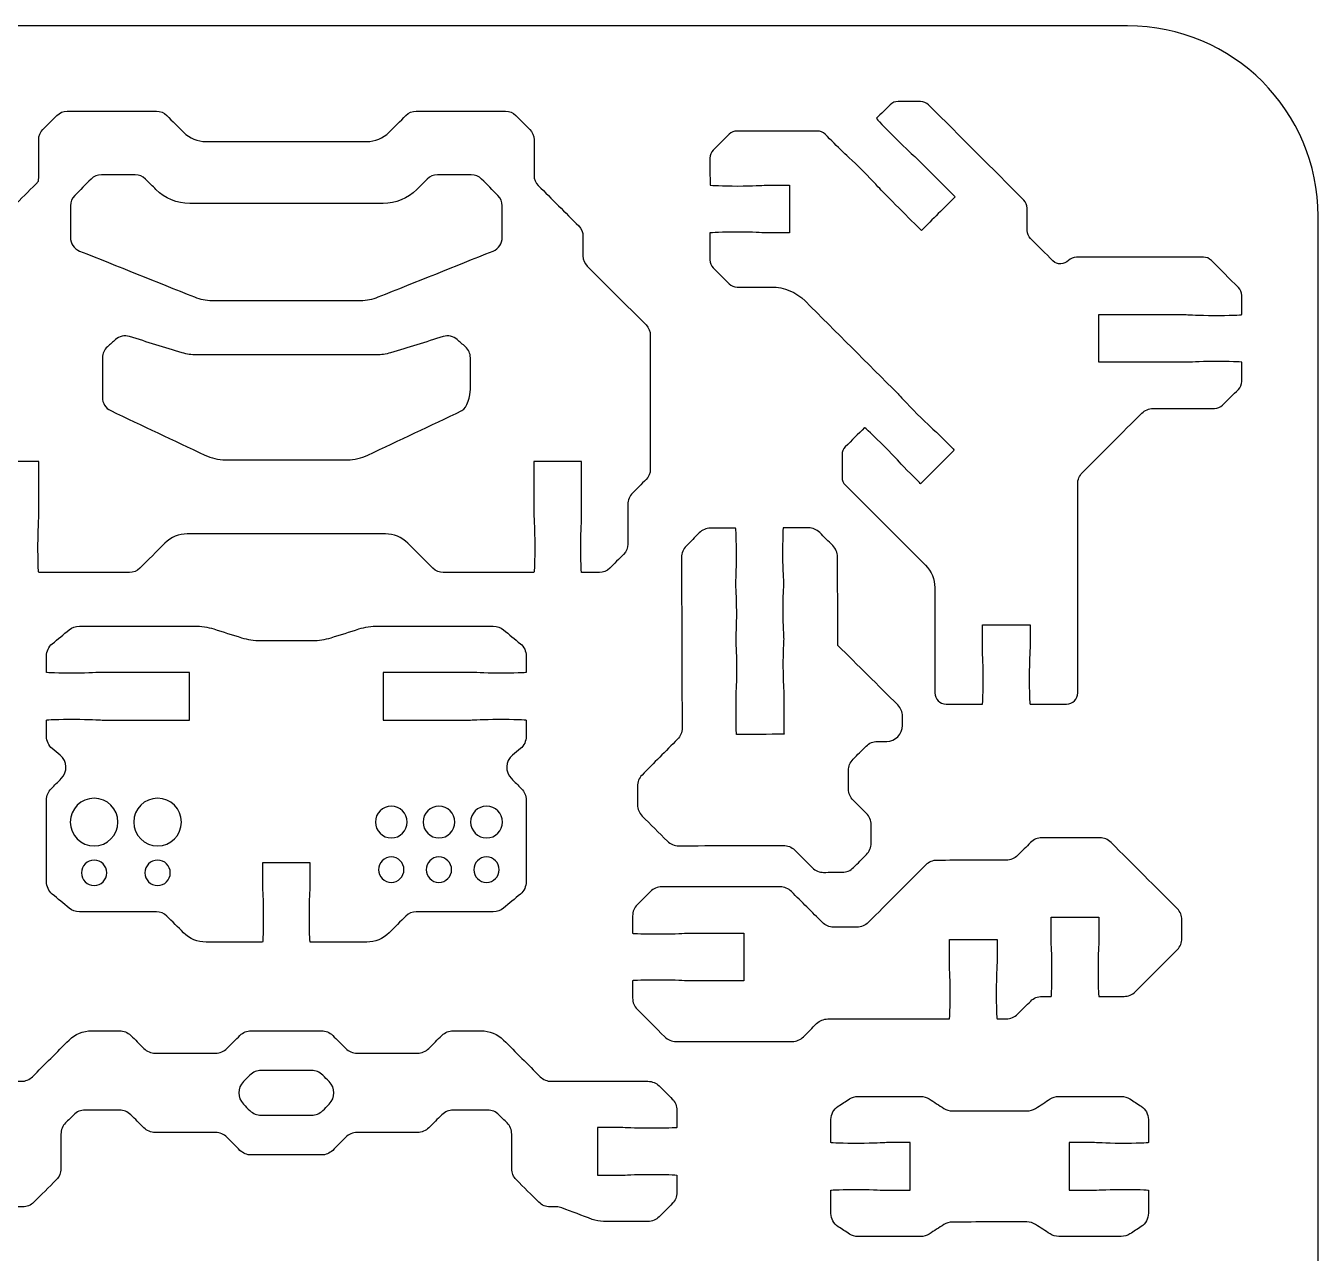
# Model space of a CAD drawing. Extents: x 0 to 400, y 230 to 450.
# Drawn here: x 183.6 to 265, y 372.6 to 450 of the extents above; entities that cross this region are included whole.
import ezdxf

# ---------------------------------------------------------------- set-up
doc = ezdxf.new("R2010")
doc.units = 0
doc.header["$MEASUREMENT"] = 0
doc.layers.add('DEFAULT', color=18, linetype='CONTINUOUS')

msp = doc.modelspace()

# ---------------------------------------------------------------- linework, layer by layer
at = {"layer": 'DEFAULT', "color": 1}
for points, knots in [([(253, 230), (217.667, 230), (182.333, 230), (147, 230), (140.373, 230), (135, 235.372), (135, 242), (135, 307.333), (135, 372.667), (135, 438), (135, 444.628), (140.373, 450), (147, 450), (182.333, 450), (217.667, 450), (253, 450), (259.627, 450), (265, 444.628), (265, 438), (265, 372.667), (265, 307.333), (265, 242), (265, 235.372), (259.627, 230), (253, 230)], [0, 0, 0, 0, 300.472, 300.472, 300.472, 301.472, 301.472, 301.472, 857.062, 857.062, 857.062, 858.062, 858.062, 858.062, 1158.534, 1158.534, 1158.534, 1159.534, 1159.534, 1159.534, 1715.124, 1715.124, 1715.124, 1716.124, 1716.124, 1716.124, 1716.124]), ([(218.602, 419.044), (218.602, 418.832), (218.552, 418.26), (218.552, 417.294), (218.552, 416.327), (218.574, 415.544), (218.602, 415.544), (218.974, 415.544), (219.346, 415.544), (219.719, 415.544), (219.963, 415.544), (220.198, 415.641), (220.371, 415.815), (220.663, 416.106), (220.954, 416.397), (221.245, 416.688), (221.418, 416.862), (221.516, 417.096), (221.516, 417.341), (221.516, 418.174), (221.516, 419.008), (221.516, 419.841), (221.516, 420.106), (221.621, 420.361), (221.808, 420.548), (222.092, 420.832), (222.376, 421.116), (222.66, 421.4), (222.833, 421.573), (222.93, 421.808), (222.93, 422.052), (222.93, 424.866), (222.93, 427.679), (222.93, 430.493), (222.93, 430.737), (222.833, 430.972), (222.66, 431.146), (221.425, 432.38), (220.191, 433.614), (218.957, 434.849), (218.783, 435.022), (218.686, 435.256), (218.686, 435.501), (218.686, 435.913), (218.686, 436.325), (218.686, 436.737), (218.686, 436.982), (218.589, 437.217), (218.416, 437.39), (217.568, 438.237), (216.721, 439.085), (215.873, 439.932), (215.7, 440.105), (215.603, 440.34), (215.603, 440.585), (215.603, 441.331), (215.603, 442.077), (215.603, 442.823), (215.603, 443.067), (215.506, 443.302), (215.333, 443.475), (215.041, 443.766), (214.75, 444.058), (214.459, 444.349), (214.286, 444.522), (214.051, 444.619), (213.806, 444.619), (211.932, 444.619), (210.058, 444.619), (208.184, 444.619), (207.939, 444.619), (207.704, 444.522), (207.531, 444.349), (207.179, 443.997), (206.827, 443.645), (206.475, 443.293), (206.1, 442.918), (205.591, 442.707), (205.061, 442.707), (201.687, 442.707), (198.313, 442.707), (194.939, 442.707), (194.409, 442.707), (193.9, 442.918), (193.525, 443.293), (193.173, 443.645), (192.821, 443.997), (192.469, 444.349), (192.296, 444.522), (192.061, 444.619), (191.816, 444.619), (189.942, 444.619), (188.068, 444.619), (186.195, 444.619), (185.949, 444.619), (185.714, 444.522), (185.541, 444.348), (185.251, 444.057), (184.961, 443.766), (184.67, 443.475), (184.497, 443.302), (184.401, 443.067), (184.401, 442.823), (184.401, 441.951), (184.401, 441.078), (184.397, 440.206), (183.459, 439.267), (182.522, 438.328), (181.584, 437.39), (181.411, 437.217), (181.314, 436.982), (181.314, 436.737), (181.314, 436.325), (181.314, 435.913), (181.314, 435.501), (181.314, 435.256), (181.216, 435.022), (181.043, 434.849), (179.809, 433.614), (178.575, 432.38), (177.34, 431.146), (177.167, 430.972), (177.07, 430.737), (177.07, 430.493), (177.07, 427.679), (177.07, 424.866), (177.07, 422.052), (177.07, 421.808), (177.167, 421.573), (177.34, 421.4), (177.624, 421.116), (177.908, 420.832), (178.192, 420.548), (178.379, 420.36), (178.485, 420.107), (178.485, 419.842), (178.486, 419.008), (178.487, 418.175), (178.488, 417.341), (178.488, 417.096), (178.586, 416.861), (178.759, 416.688), (179.05, 416.397), (179.341, 416.106), (179.632, 415.815), (179.805, 415.641), (180.04, 415.544), (180.285, 415.544), (180.657, 415.544), (181.03, 415.544), (181.402, 415.544), (181.43, 415.544), (181.451, 416.327), (181.451, 417.294), (181.451, 418.26), (181.402, 418.832), (181.402, 419.044), (181.402, 419.919), (181.402, 422.543), (181.402, 422.543), (182.403, 422.543), (183.403, 422.543), (184.404, 422.543), (184.404, 421.377), (184.404, 420.21), (184.404, 419.044), (184.404, 418.832), (184.355, 418.26), (184.355, 417.294), (184.355, 416.327), (184.376, 415.544), (184.404, 415.544), (186.308, 415.544), (188.212, 415.544), (190.116, 415.544), (190.361, 415.544), (190.595, 415.641), (190.768, 415.814), (191.296, 416.34), (191.823, 416.867), (192.35, 417.394), (192.725, 417.768), (193.233, 417.978), (193.763, 417.978), (197.922, 417.978), (202.081, 417.978), (206.24, 417.978), (206.77, 417.978), (207.278, 417.768), (207.653, 417.394), (208.181, 416.867), (208.708, 416.34), (209.235, 415.814), (209.408, 415.641), (209.643, 415.544), (209.887, 415.544), (211.791, 415.544), (213.696, 415.544), (215.6, 415.544), (215.628, 415.544), (215.649, 416.327), (215.649, 417.294), (215.649, 418.26), (215.6, 418.832), (215.6, 419.044), (215.6, 420.21), (215.6, 421.377), (215.6, 422.543), (216.6, 422.543), (217.601, 422.543), (218.602, 422.543), (218.602, 421.377), (218.602, 420.21), (218.602, 419.044)], [28.348, 28.348, 28.348, 28.348, 29.348, 29.348, 29.348, 30.348, 30.348, 30.348, 33.514, 33.514, 33.514, 34.514, 34.514, 34.514, 38.017007, 38.017007, 38.017007, 39.017007, 39.017007, 39.017007, 46.104007, 46.104007, 46.104007, 47.104007, 47.104007, 47.104007, 50.517212, 50.517212, 50.517212, 51.517212, 51.517212, 51.517212, 75.443212, 75.443212, 75.443212, 76.443212, 76.443212, 76.443212, 91.288211, 91.288211, 91.288211, 92.288211, 92.288211, 92.288211, 95.791211, 95.791211, 95.791211, 96.791211, 96.791211, 96.791211, 106.983448, 106.983448, 106.983448, 107.983448, 107.983448, 107.983448, 114.326448, 114.326448, 114.326448, 115.326448, 115.326448, 115.326448, 118.829455, 118.829455, 118.829455, 119.829455, 119.829455, 119.829455, 135.766455, 135.766455, 135.766455, 136.766455, 136.766455, 136.766455, 140.999904, 140.999904, 140.999904, 141.999904, 141.999904, 141.999904, 170.691904, 170.691904, 170.691904, 171.691904, 171.691904, 171.691904, 175.924645, 175.924645, 175.924645, 176.924645, 176.924645, 176.924645, 192.860645, 192.860645, 192.860645, 193.860645, 193.860645, 193.860645, 197.356583, 197.356583, 197.356583, 198.356583, 198.356583, 198.356583, 205.785583, 205.785583, 205.785583, 217.069595, 217.069595, 217.069595, 218.069595, 218.069595, 218.069595, 221.573595, 221.573595, 221.573595, 222.573595, 222.573595, 222.573595, 237.418595, 237.418595, 237.418595, 238.418595, 238.418595, 238.418595, 262.344595, 262.344595, 262.344595, 263.344595, 263.344595, 263.344595, 266.75992, 266.75992, 266.75992, 267.75992, 267.75992, 267.75992, 274.848926, 274.848926, 274.848926, 275.848926, 275.848926, 275.848926, 279.349105, 279.349105, 279.349105, 280.349105, 280.349105, 280.349105, 283.516105, 283.516105, 283.516105, 284.516105, 284.516105, 284.516105, 285.516105, 285.516105, 285.516105, 286.516105, 286.516105, 286.516105, 295.026105, 295.026105, 295.026105, 304.945105, 304.945105, 304.945105, 305.945105, 305.945105, 305.945105, 306.945105, 306.945105, 306.945105, 323.137105, 323.137105, 323.137105, 324.137105, 324.137105, 324.137105, 330.474197, 330.474197, 330.474197, 331.474197, 331.474197, 331.474197, 366.841197, 366.841197, 366.841197, 367.841197, 367.841197, 367.841197, 374.178289, 374.178289, 374.178289, 375.178289, 375.178289, 375.178289, 391.370289, 391.370289, 391.370289, 392.370289, 392.370289, 392.370289, 393.370289, 393.370289, 393.370289, 403.289289, 403.289289, 403.289289, 411.799289, 411.799289, 411.799289, 421.718289, 421.718289, 421.718289, 421.718289]), ([(249.146, 407.251), (248.381, 407.251), (247.616, 407.251), (246.851, 407.251), (246.821, 407.251), (246.801, 408.034), (246.801, 409.002), (246.798, 409.967), (246.851, 410.539), (246.848, 410.751), (246.851, 411.626), (246.851, 412.25), (246.851, 412.25), (245.85, 412.25), (244.849, 412.25), (243.847, 412.25), (243.847, 412.25), (243.847, 411.626), (243.85, 410.751), (243.847, 410.539), (243.9, 409.967), (243.897, 409.002), (243.897, 408.034), (243.877, 407.251), (243.847, 407.251), (243.084, 407.251), (242.321, 407.251), (241.557, 407.251), (241.168, 407.251), (240.852, 407.568), (240.849, 407.959), (240.849, 410.169), (240.849, 412.38), (240.849, 414.59), (240.849, 415.119), (240.64, 415.628), (240.263, 416.004), (238.581, 417.686), (236.898, 419.368), (235.216, 421.05), (235.082, 421.185), (235.007, 421.367), (235.007, 421.556), (235.007, 422.027), (235.007, 422.497), (235.007, 422.968), (235.007, 423.155), (235.081, 423.335), (235.214, 423.468), (235.616, 423.87), (236.019, 424.273), (236.421, 424.675), (236.441, 424.695), (237.01, 424.156), (237.694, 423.473), (238.377, 422.789), (238.746, 422.35), (238.896, 422.201), (239.514, 421.582), (239.956, 421.14), (239.956, 421.14), (240.664, 421.848), (241.371, 422.556), (242.079, 423.263), (242.079, 423.263), (241.637, 423.705), (241.018, 424.323), (240.869, 424.473), (240.43, 424.842), (239.746, 425.526), (239.063, 426.209), (238.621, 426.721), (238.544, 426.798), (236.591, 428.751), (234.638, 430.704), (232.685, 432.657), (232.122, 433.22), (231.359, 433.536), (230.564, 433.536), (229.84, 433.536), (229.116, 433.536), (228.392, 433.536), (228.205, 433.536), (228.025, 433.61), (227.892, 433.743), (227.559, 434.076), (227.226, 434.409), (226.892, 434.743), (226.76, 434.876), (226.685, 435.056), (226.685, 435.244), (226.686, 435.814), (226.687, 436.383), (226.688, 436.953), (226.748, 436.953), (227.471, 437.003), (228.439, 437.003), (229.404, 437.001), (229.975, 436.953), (230.187, 436.951), (231.063, 436.953), (231.687, 436.953), (231.687, 436.953), (231.688, 437.953), (231.688, 438.954), (231.689, 439.954), (231.189, 439.954), (230.688, 439.954), (230.187, 439.954), (229.978, 439.954), (229.404, 439.904), (228.436, 439.904), (227.471, 439.906), (226.762, 439.952), (226.69, 439.954), (226.689, 440.524), (226.688, 441.094), (226.688, 441.663), (226.687, 441.851), (226.762, 442.031), (226.895, 442.164), (227.228, 442.497), (227.561, 442.83), (227.894, 443.163), (228.027, 443.297), (228.208, 443.371), (228.396, 443.371), (230.079, 443.371), (231.762, 443.371), (233.445, 443.371), (233.634, 443.371), (233.814, 443.297), (233.948, 443.163), (234.319, 442.792), (234.69, 442.421), (235.062, 442.049), (235.102, 442.009), (235.651, 441.531), (236.334, 440.847), (237.017, 440.164), (237.387, 439.724), (237.536, 439.575), (238.155, 438.956), (240.011, 437.1), (240.011, 437.1), (240.718, 437.808), (241.426, 438.516), (242.134, 439.223), (242.134, 439.223), (240.278, 441.079), (239.659, 441.698), (239.509, 441.847), (239.07, 442.216), (238.387, 442.9), (237.703, 443.583), (237.165, 444.152), (237.184, 444.172), (237.469, 444.457), (237.753, 444.741), (238.038, 445.025), (238.17, 445.158), (238.35, 445.232), (238.538, 445.232), (239.008, 445.232), (239.478, 445.232), (239.949, 445.232), (240.139, 445.232), (240.321, 445.157), (240.455, 445.023), (242.457, 443.021), (244.459, 441.019), (246.461, 439.017), (246.594, 438.884), (246.669, 438.703), (246.669, 438.515), (246.669, 438.044), (246.669, 437.574), (246.669, 437.103), (246.669, 436.914), (246.744, 436.734), (246.877, 436.6), (247.349, 436.128), (247.822, 435.655), (248.294, 435.183), (248.574, 434.904), (248.991, 434.94), (249.273, 435.217), (249.404, 435.346), (249.582, 435.419), (249.769, 435.419), (252.435, 435.42), (255.101, 435.421), (257.767, 435.422), (257.957, 435.422), (258.139, 435.346), (258.273, 435.212), (258.841, 434.644), (259.409, 434.076), (259.977, 433.508), (260.109, 433.376), (260.184, 433.196), (260.187, 433.009), (260.187, 432.605), (260.186, 432.201), (260.186, 431.797), (260.159, 431.77), (259.388, 431.747), (258.435, 431.747), (257.467, 431.747), (256.899, 431.797), (256.684, 431.797), (255.811, 431.797), (251.186, 431.797), (251.186, 431.797), (251.186, 430.796), (251.186, 429.795), (251.186, 428.794), (253.019, 428.794), (254.852, 428.794), (256.684, 428.794), (256.896, 428.796), (257.467, 428.843), (258.435, 428.843), (259.388, 428.843), (260.159, 428.821), (260.184, 428.796), (260.185, 428.393), (260.186, 427.989), (260.187, 427.586), (260.184, 427.399), (260.109, 427.219), (259.977, 427.087), (259.646, 426.755), (259.315, 426.422), (258.984, 426.09), (258.851, 425.955), (258.669, 425.88), (258.48, 425.88), (257.187, 425.881), (255.894, 425.882), (254.601, 425.882), (254.336, 425.883), (254.082, 425.777), (253.895, 425.59), (252.645, 424.341), (251.396, 423.091), (250.146, 421.841), (249.956, 421.652), (249.852, 421.397), (249.852, 421.133), (249.852, 416.742), (249.853, 412.351), (249.854, 407.959), (249.857, 407.568), (249.54, 407.251), (249.146, 407.251)], [1, 1, 1, 1, 7.505, 7.505, 7.505, 8.505, 8.505, 8.505, 9.505, 9.505, 9.505, 10.505, 10.505, 10.505, 19.019, 19.019, 19.019, 20.019, 20.019, 20.019, 21.019, 21.019, 21.019, 22.019, 22.019, 22.019, 28.51, 28.51, 28.51, 29.51, 29.51, 29.51, 48.305, 48.305, 48.305, 49.305, 49.305, 49.305, 69.535325, 69.535325, 69.535325, 70.535325, 70.535325, 70.535325, 74.536325, 74.536325, 74.536325, 75.536325, 75.536325, 75.536325, 80.375764, 80.375764, 80.375764, 81.375764, 81.375764, 81.375764, 82.375764, 82.375764, 82.375764, 83.375764, 83.375764, 83.375764, 91.885794, 91.885794, 91.885794, 92.885794, 92.885794, 92.885794, 93.885794, 93.885794, 93.885794, 94.885794, 94.885794, 94.885794, 118.373053, 118.373053, 118.373053, 119.373053, 119.373053, 119.373053, 125.529053, 125.529053, 125.529053, 126.529053, 126.529053, 126.529053, 130.538348, 130.538348, 130.538348, 131.538348, 131.538348, 131.538348, 136.383353, 136.383353, 136.383353, 137.383353, 137.383353, 137.383353, 138.383353, 138.383353, 138.383353, 139.383353, 139.383353, 139.383353, 147.890356, 147.890356, 147.890356, 152.147356, 152.147356, 152.147356, 153.147356, 153.147356, 153.147356, 154.147356, 154.147356, 154.147356, 158.992361, 158.992361, 158.992361, 159.992361, 159.992361, 159.992361, 163.997414, 163.997414, 163.997414, 164.997414, 164.997414, 164.997414, 179.309414, 179.309414, 179.309414, 180.309414, 180.309414, 180.309414, 184.7755, 184.7755, 184.7755, 185.7755, 185.7755, 185.7755, 186.7755, 186.7755, 186.7755, 187.7755, 187.7755, 187.7755, 196.284823, 196.284823, 196.284823, 197.284823, 197.284823, 197.284823, 198.284823, 198.284823, 198.284823, 199.284823, 199.284823, 199.284823, 202.705099, 202.705099, 202.705099, 203.705099, 203.705099, 203.705099, 207.705099, 207.705099, 207.705099, 208.705099, 208.705099, 208.705099, 232.781378, 232.781378, 232.781378, 233.781378, 233.781378, 233.781378, 237.783378, 237.783378, 237.783378, 238.783378, 238.783378, 238.783378, 244.466395, 244.466395, 244.466395, 245.466395, 245.466395, 245.466395, 246.466395, 246.466395, 246.466395, 269.136396, 269.136396, 269.136396, 270.136396, 270.136396, 270.136396, 276.967048, 276.967048, 276.967048, 277.967048, 277.967048, 277.967048, 281.404048, 281.404048, 281.404048, 282.404048, 282.404048, 282.404048, 283.404048, 283.404048, 283.404048, 284.404048, 284.404048, 284.404048, 292.917048, 292.917048, 292.917048, 308.502048, 308.502048, 308.502048, 309.502048, 309.502048, 309.502048, 310.502048, 310.502048, 310.502048, 313.932057, 313.932057, 313.932057, 314.932057, 314.932057, 314.932057, 318.922271, 318.922271, 318.922271, 319.922271, 319.922271, 319.922271, 330.916274, 330.916274, 330.916274, 331.916274, 331.916274, 331.916274, 346.944414, 346.944414, 346.944414, 347.944414, 347.944414, 347.944414, 385.287415, 385.287415, 385.287415, 386.287415, 386.287415, 386.287415, 386.287415]), ([(194.209, 432.909), (191.799, 433.875), (189.39, 434.841), (186.981, 435.806), (186.63, 435.947), (186.401, 436.286), (186.401, 436.663), (186.401, 437.327), (186.401, 437.992), (186.401, 438.656), (186.401, 438.901), (186.498, 439.135), (186.67, 439.308), (187.012, 439.651), (187.355, 439.994), (187.697, 440.337), (187.87, 440.51), (188.105, 440.608), (188.35, 440.608), (189.06, 440.608), (189.769, 440.608), (190.479, 440.608), (190.724, 440.608), (190.959, 440.51), (191.132, 440.337), (191.351, 440.118), (191.57, 439.898), (191.789, 439.679), (192.352, 439.115), (193.116, 438.798), (193.912, 438.798), (197.972, 438.798), (202.032, 438.798), (206.092, 438.798), (206.888, 438.798), (207.652, 439.115), (208.215, 439.679), (208.434, 439.898), (208.653, 440.118), (208.871, 440.337), (209.045, 440.51), (209.28, 440.608), (209.525, 440.608), (210.233, 440.608), (210.942, 440.608), (211.65, 440.608), (211.895, 440.608), (212.13, 440.51), (212.303, 440.337), (212.645, 439.994), (212.987, 439.651), (213.329, 439.308), (213.502, 439.135), (213.599, 438.901), (213.599, 438.656), (213.599, 437.992), (213.599, 437.327), (213.599, 436.663), (213.599, 436.286), (213.37, 435.947), (213.02, 435.806), (210.612, 434.841), (208.203, 433.875), (205.795, 432.91), (205.44, 432.767), (205.061, 432.694), (204.679, 432.694), (201.561, 432.694), (198.443, 432.694), (195.324, 432.694), (194.942, 432.694), (194.563, 432.767), (194.209, 432.909)], [0, 0, 0, 0, 22.073424, 22.073424, 22.073424, 23.073424, 23.073424, 23.073424, 28.723424, 28.723424, 28.723424, 29.723424, 29.723424, 29.723424, 33.842324, 33.842324, 33.842324, 34.842324, 34.842324, 34.842324, 40.876324, 40.876324, 40.876324, 41.876324, 41.876324, 41.876324, 44.511712, 44.511712, 44.511712, 45.511712, 45.511712, 45.511712, 80.035712, 80.035712, 80.035712, 81.035712, 81.035712, 81.035712, 83.670394, 83.670394, 83.670394, 84.670394, 84.670394, 84.670394, 90.694394, 90.694394, 90.694394, 91.694394, 91.694394, 91.694394, 95.813294, 95.813294, 95.813294, 96.813294, 96.813294, 96.813294, 102.463294, 102.463294, 102.463294, 103.463294, 103.463294, 103.463294, 125.527064, 125.527064, 125.527064, 126.527064, 126.527064, 126.527064, 153.044064, 153.044064, 153.044064, 154.044064, 154.044064, 154.044064, 154.044064]), ([(194.874, 422.939), (192.896, 423.874), (190.918, 424.809), (188.94, 425.745), (188.617, 425.898), (188.412, 426.223), (188.412, 426.579), (188.412, 427.413), (188.412, 428.246), (188.412, 429.08), (188.412, 429.345), (188.526, 429.597), (188.725, 429.773), (188.896, 429.923), (189.066, 430.074), (189.237, 430.224), (189.478, 430.436), (189.812, 430.508), (190.119, 430.414), (191.227, 430.072), (192.335, 429.731), (193.443, 429.39), (193.729, 429.302), (194.027, 429.257), (194.326, 429.257), (198.11, 429.257), (201.894, 429.257), (205.678, 429.257), (205.977, 429.257), (206.275, 429.302), (206.561, 429.39), (207.669, 429.731), (208.776, 430.072), (209.884, 430.414), (210.191, 430.508), (210.525, 430.436), (210.766, 430.224), (210.937, 430.074), (211.108, 429.923), (211.279, 429.773), (211.478, 429.597), (211.592, 429.345), (211.592, 429.08), (211.592, 428.413), (211.592, 427.746), (211.592, 427.079), (211.592, 426.722), (211.386, 425.898), (211.064, 425.745), (209.086, 424.809), (207.108, 423.874), (205.13, 422.939), (204.728, 422.749), (204.291, 422.651), (203.847, 422.651), (201.283, 422.651), (198.72, 422.651), (196.157, 422.651), (195.713, 422.651), (195.275, 422.749), (194.874, 422.939)], [0, 0, 0, 0, 18.607205, 18.607205, 18.607205, 19.607205, 19.607205, 19.607205, 26.695205, 26.695205, 26.695205, 27.695205, 27.695205, 27.695205, 29.631595, 29.631595, 29.631595, 30.631595, 30.631595, 30.631595, 40.489427, 40.489427, 40.489427, 41.489427, 41.489427, 41.489427, 73.668427, 73.668427, 73.668427, 74.668427, 74.668427, 74.668427, 84.526259, 84.526259, 84.526259, 85.526259, 85.526259, 85.526259, 87.4634, 87.4634, 87.4634, 88.4634, 88.4634, 88.4634, 94.1334, 94.1334, 94.1334, 95.1334, 95.1334, 95.1334, 113.740605, 113.740605, 113.740605, 114.740605, 114.740605, 114.740605, 136.539605, 136.539605, 136.539605, 137.539605, 137.539605, 137.539605, 137.539605]), ([(238.815, 406.491), (238.816, 406.296), (238.817, 406.1), (238.817, 405.905), (238.819, 405.353), (238.373, 404.903), (237.821, 404.901), (237.625, 404.901), (237.43, 404.9), (237.235, 404.899), (236.97, 404.898), (236.716, 404.792), (236.529, 404.604), (236.253, 404.327), (235.978, 404.05), (235.703, 403.772), (235.516, 403.584), (235.411, 403.329), (235.412, 403.064), (235.414, 402.674), (235.415, 402.283), (235.416, 401.892), (235.417, 401.627), (235.523, 401.373), (235.712, 401.186), (235.989, 400.911), (236.266, 400.635), (236.543, 400.36), (236.732, 400.173), (236.838, 399.92), (236.839, 399.654), (236.84, 399.264), (236.842, 398.873), (236.843, 398.483), (236.844, 398.217), (236.739, 397.962), (236.551, 397.774), (236.276, 397.498), (236.001, 397.221), (235.726, 396.945), (235.54, 396.758), (235.286, 396.652), (235.021, 396.651), (234.63, 396.649), (234.24, 396.648), (233.849, 396.646), (233.584, 396.646), (233.329, 396.75), (233.14, 396.937), (232.765, 397.309), (232.39, 397.682), (232.015, 398.055), (231.827, 398.241), (231.572, 398.346), (231.307, 398.345), (229.11, 398.337), (226.913, 398.33), (224.716, 398.322), (224.451, 398.321), (224.196, 398.426), (224.008, 398.613), (223.477, 399.14), (222.946, 399.667), (222.415, 400.194), (222.227, 400.381), (222.121, 400.635), (222.12, 400.9), (222.119, 401.291), (222.117, 401.682), (222.116, 402.072), (222.115, 402.337), (222.22, 402.592), (222.406, 402.78), (223.152, 403.531), (223.897, 404.281), (224.642, 405.032), (224.829, 405.22), (224.933, 405.474), (224.932, 405.74), (224.92, 409.326), (224.907, 412.913), (224.895, 416.5), (224.894, 416.765), (224.998, 417.02), (225.185, 417.208), (225.461, 417.485), (225.736, 417.763), (226.011, 418.04), (226.198, 418.228), (226.452, 418.334), (226.717, 418.335), (227.246, 418.337), (227.775, 418.339), (228.303, 418.341), (228.331, 418.341), (228.355, 417.558), (228.359, 416.591), (228.362, 415.625), (228.315, 415.053), (228.316, 414.841), (228.316, 414.63), (228.368, 414.059), (228.371, 413.092), (228.374, 412.125), (228.327, 411.553), (228.328, 411.342), (228.329, 411.13), (228.38, 410.559), (228.383, 409.592), (228.387, 408.625), (228.339, 408.054), (228.34, 407.842), (228.343, 406.967), (228.349, 405.338), (228.349, 405.338), (229.349, 405.341), (230.35, 405.345), (231.351, 405.348), (231.351, 405.348), (231.345, 406.978), (231.342, 407.853), (231.341, 408.064), (231.29, 408.636), (231.287, 409.602), (231.283, 410.569), (231.331, 411.141), (231.33, 411.352), (231.329, 411.564), (231.278, 412.135), (231.274, 413.102), (231.271, 414.068), (231.318, 414.64), (231.318, 414.852), (231.317, 415.064), (231.265, 415.635), (231.262, 416.601), (231.259, 417.568), (231.277, 418.351), (231.305, 418.351), (231.834, 418.353), (232.362, 418.355), (232.891, 418.357), (233.156, 418.358), (233.411, 418.253), (233.6, 418.065), (233.876, 417.79), (234.152, 417.515), (234.429, 417.24), (234.616, 417.054), (234.722, 416.8), (234.723, 416.535), (234.73, 414.673), (234.736, 412.81), (234.746, 410.948), (236.004, 409.697), (237.262, 408.447), (238.52, 407.197), (238.708, 407.01), (238.814, 406.756), (238.815, 406.491)], [0, 0, 0, 0, 1.662011, 1.662011, 1.662011, 2.662011, 2.662011, 2.662011, 4.323022, 4.323022, 4.323022, 5.323022, 5.323022, 5.323022, 8.645738, 8.645738, 8.645738, 9.645738, 9.645738, 9.645738, 12.967756, 12.967756, 12.967756, 13.967756, 13.967756, 13.967756, 17.289763, 17.289763, 17.289763, 18.289763, 18.289763, 18.289763, 21.609782, 21.609782, 21.609782, 22.609782, 22.609782, 22.609782, 25.924706, 25.924706, 25.924706, 26.924706, 26.924706, 26.924706, 30.247727, 30.247727, 30.247727, 31.247727, 31.247727, 31.247727, 35.744244, 35.744244, 35.744244, 36.744244, 36.744244, 36.744244, 55.425357, 55.425357, 55.425357, 56.425357, 56.425357, 56.425357, 62.789358, 62.789358, 62.789358, 63.789358, 63.789358, 63.789358, 67.11138, 67.11138, 67.11138, 68.11138, 68.11138, 68.11138, 77.105127, 77.105127, 77.105127, 78.105127, 78.105127, 78.105127, 108.607315, 108.607315, 108.607315, 109.607315, 109.607315, 109.607315, 112.930032, 112.930032, 112.930032, 113.930032, 113.930032, 113.930032, 118.42506, 118.42506, 118.42506, 119.42506, 119.42506, 119.42506, 120.42506, 120.42506, 120.42506, 121.42506, 121.42506, 121.42506, 122.42506, 122.42506, 122.42506, 123.42506, 123.42506, 123.42506, 124.42506, 124.42506, 124.42506, 125.42506, 125.42506, 125.42506, 133.935113, 133.935113, 133.935113, 134.935113, 134.935113, 134.935113, 135.935113, 135.935113, 135.935113, 136.935113, 136.935113, 136.935113, 137.935113, 137.935113, 137.935113, 138.935113, 138.935113, 138.935113, 139.935113, 139.935113, 139.935113, 140.935113, 140.935113, 140.935113, 145.429141, 145.429141, 145.429141, 146.429141, 146.429141, 146.429141, 149.744774, 149.744774, 149.744774, 150.744774, 150.744774, 150.744774, 166.592873, 166.592873, 166.592873, 181.675533, 181.675533, 181.675533, 182.675533, 182.675533, 182.675533, 182.675533]), ([(211.61, 409.25), (211.822, 409.25), (212.393, 409.2), (213.36, 409.2), (214.326, 409.2), (215.11, 409.222), (215.11, 409.25), (215.11, 409.593), (215.11, 409.937), (215.11, 410.28), (215.11, 410.58), (214.976, 410.862), (214.746, 411.053), (214.39, 411.346), (214.034, 411.64), (213.677, 411.934), (213.497, 412.083), (213.272, 412.164), (213.039, 412.164), (210.615, 412.164), (208.192, 412.164), (205.768, 412.164), (205.366, 412.164), (204.96, 412.104), (204.576, 411.984), (203.992, 411.8), (203.409, 411.617), (202.826, 411.434), (202.438, 411.314), (202.036, 411.25), (201.63, 411.25), (200.545, 411.25), (199.459, 411.25), (198.374, 411.25), (197.968, 411.25), (197.562, 411.314), (197.178, 411.434), (196.595, 411.617), (196.011, 411.8), (195.428, 411.984), (195.04, 412.104), (194.638, 412.164), (194.232, 412.164), (191.809, 412.164), (189.385, 412.164), (186.961, 412.164), (186.729, 412.164), (186.503, 412.083), (186.323, 411.934), (185.967, 411.64), (185.61, 411.346), (185.254, 411.053), (185.025, 410.862), (184.891, 410.58), (184.891, 410.28), (184.891, 409.937), (184.891, 409.593), (184.891, 409.25), (184.891, 409.222), (185.674, 409.2), (186.64, 409.2), (187.607, 409.2), (188.179, 409.25), (188.39, 409.25), (190.225, 409.25), (192.059, 409.25), (193.894, 409.25), (193.894, 408.249), (193.894, 407.248), (193.894, 406.248), (192.059, 406.248), (190.225, 406.248), (188.39, 406.248), (188.179, 406.248), (187.607, 406.297), (186.64, 406.297), (185.674, 406.297), (184.891, 406.276), (184.891, 406.248), (184.891, 405.905), (184.891, 405.563), (184.891, 405.221), (184.891, 404.921), (185.025, 404.639), (185.254, 404.449), (185.421, 404.311), (185.588, 404.173), (185.755, 404.036), (186.21, 403.662), (186.242, 402.974), (185.825, 402.558), (185.611, 402.344), (185.397, 402.13), (185.183, 401.916), (184.996, 401.729), (184.891, 401.475), (184.891, 401.21), (184.891, 399.49), (184.891, 397.769), (184.891, 396.049), (184.891, 395.749), (185.025, 395.467), (185.254, 395.276), (185.61, 394.981), (185.967, 394.686), (186.323, 394.391), (186.503, 394.243), (186.729, 394.162), (186.961, 394.162), (188.58, 394.162), (190.198, 394.162), (191.816, 394.162), (192.063, 394.162), (192.295, 394.066), (192.468, 393.893), (192.821, 393.542), (193.174, 393.19), (193.527, 392.839), (193.901, 392.461), (194.409, 392.249), (194.941, 392.249), (196.128, 392.249), (197.314, 392.249), (198.501, 392.249), (198.529, 392.249), (198.55, 393.033), (198.55, 393.999), (198.55, 394.966), (198.501, 395.537), (198.501, 395.749), (198.501, 396.249), (198.501, 396.749), (198.501, 397.248), (199.502, 397.248), (200.502, 397.248), (201.503, 397.248), (201.503, 396.749), (201.503, 396.249), (201.503, 395.749), (201.503, 395.537), (201.454, 394.966), (201.454, 393.999), (201.454, 393.033), (201.475, 392.249), (201.503, 392.249), (202.689, 392.249), (203.876, 392.249), (205.062, 392.249), (205.592, 392.249), (206.1, 392.461), (206.477, 392.835), (206.829, 393.188), (207.18, 393.541), (207.532, 393.893), (207.705, 394.066), (207.941, 394.162), (208.185, 394.162), (209.803, 394.162), (211.421, 394.162), (213.039, 394.162), (213.272, 394.162), (213.497, 394.243), (213.677, 394.391), (214.034, 394.686), (214.39, 394.981), (214.746, 395.276), (214.976, 395.467), (215.11, 395.749), (215.11, 396.049), (215.11, 397.769), (215.11, 399.49), (215.11, 401.21), (215.11, 401.475), (215.004, 401.729), (214.817, 401.916), (214.603, 402.13), (214.389, 402.344), (214.175, 402.558), (213.758, 402.974), (213.79, 403.662), (214.245, 404.036), (214.412, 404.173), (214.579, 404.311), (214.746, 404.449), (214.976, 404.639), (215.11, 404.921), (215.11, 405.221), (215.11, 405.563), (215.11, 405.905), (215.11, 406.248), (215.11, 406.276), (214.326, 406.297), (213.36, 406.297), (212.393, 406.297), (211.822, 406.248), (211.61, 406.248), (209.776, 406.248), (207.941, 406.248), (206.107, 406.248), (206.107, 407.248), (206.107, 408.249), (206.107, 409.25), (207.941, 409.25), (209.776, 409.25), (211.61, 409.25)], [15.6, 15.6, 15.6, 15.6, 16.6, 16.6, 16.6, 17.6, 17.6, 17.6, 20.52, 20.52, 20.52, 21.52, 21.52, 21.52, 25.448218, 25.448218, 25.448218, 26.448218, 26.448218, 26.448218, 47.058218, 47.058218, 47.058218, 48.058218, 48.058218, 48.058218, 53.257757, 53.257757, 53.257757, 54.257757, 54.257757, 54.257757, 63.487757, 63.487757, 63.487757, 64.487757, 64.487757, 64.487757, 69.687295, 69.687295, 69.687295, 70.687295, 70.687295, 70.687295, 91.297295, 91.297295, 91.297295, 92.297295, 92.297295, 92.297295, 96.225514, 96.225514, 96.225514, 97.225514, 97.225514, 97.225514, 100.145514, 100.145514, 100.145514, 101.145514, 101.145514, 101.145514, 102.145514, 102.145514, 102.145514, 117.745514, 117.745514, 117.745514, 126.255514, 126.255514, 126.255514, 141.855514, 141.855514, 141.855514, 142.855514, 142.855514, 142.855514, 143.855514, 143.855514, 143.855514, 146.765514, 146.765514, 146.765514, 147.765514, 147.765514, 147.765514, 149.605432, 149.605432, 149.605432, 150.605432, 150.605432, 150.605432, 153.179301, 153.179301, 153.179301, 154.179301, 154.179301, 154.179301, 168.809301, 168.809301, 168.809301, 169.809301, 169.809301, 169.809301, 173.743891, 173.743891, 173.743891, 174.743891, 174.743891, 174.743891, 188.503891, 188.503891, 188.503891, 189.503891, 189.503891, 189.503891, 193.739467, 193.739467, 193.739467, 194.739467, 194.739467, 194.739467, 204.829467, 204.829467, 204.829467, 205.829467, 205.829467, 205.829467, 206.829467, 206.829467, 206.829467, 211.079467, 211.079467, 211.079467, 219.589467, 219.589467, 219.589467, 223.839467, 223.839467, 223.839467, 224.839467, 224.839467, 224.839467, 225.839467, 225.839467, 225.839467, 235.929467, 235.929467, 235.929467, 236.929467, 236.929467, 236.929467, 241.165042, 241.165042, 241.165042, 242.165042, 242.165042, 242.165042, 255.925042, 255.925042, 255.925042, 256.925042, 256.925042, 256.925042, 260.859632, 260.859632, 260.859632, 261.859632, 261.859632, 261.859632, 276.489632, 276.489632, 276.489632, 277.489632, 277.489632, 277.489632, 280.063501, 280.063501, 280.063501, 281.063501, 281.063501, 281.063501, 282.903419, 282.903419, 282.903419, 283.903419, 283.903419, 283.903419, 286.813419, 286.813419, 286.813419, 287.813419, 287.813419, 287.813419, 288.813419, 288.813419, 288.813419, 304.413419, 304.413419, 304.413419, 312.923419, 312.923419, 312.923419, 328.523419, 328.523419, 328.523419, 328.523419]), ([(187.893, 398.314), (187.064, 398.314), (186.39, 398.988), (186.39, 399.817), (186.39, 400.642), (187.064, 401.316), (187.893, 401.316), (188.718, 401.316), (189.392, 400.642), (189.392, 399.817), (189.392, 398.988), (188.718, 398.314), (187.893, 398.314)], [1, 1, 1, 1, 2, 2, 2, 3, 3, 3, 4, 4, 4, 5, 5, 5, 5]), ([(191.89, 398.314), (191.064, 398.314), (190.39, 398.988), (190.39, 399.817), (190.39, 400.642), (191.064, 401.316), (191.89, 401.316), (192.719, 401.316), (193.393, 400.642), (193.393, 399.817), (193.393, 398.988), (192.719, 398.314), (191.89, 398.314)], [1, 1, 1, 1, 2, 2, 2, 3, 3, 3, 4, 4, 4, 5, 5, 5, 5]), ([(206.611, 400.815), (207.161, 400.815), (207.61, 400.367), (207.61, 399.817), (207.61, 399.263), (207.161, 398.815), (206.611, 398.815), (206.057, 398.815), (205.609, 399.263), (205.609, 399.817), (205.609, 400.367), (206.057, 400.815), (206.611, 400.815)], [1, 1, 1, 1, 2, 2, 2, 3, 3, 3, 4, 4, 4, 5, 5, 5, 5]), ([(209.61, 400.815), (210.164, 400.815), (210.612, 400.367), (210.612, 399.817), (210.612, 399.263), (210.164, 398.815), (209.61, 398.815), (209.059, 398.815), (208.611, 399.263), (208.611, 399.817), (208.611, 400.367), (209.059, 400.815), (209.61, 400.815)], [1, 1, 1, 1, 2, 2, 2, 3, 3, 3, 4, 4, 4, 5, 5, 5, 5]), ([(212.612, 400.815), (213.162, 400.815), (213.61, 400.367), (213.61, 399.817), (213.61, 399.263), (213.162, 398.815), (212.612, 398.815), (212.058, 398.815), (211.61, 399.263), (211.61, 399.817), (211.61, 400.367), (212.058, 400.815), (212.612, 400.815)], [1, 1, 1, 1, 2, 2, 2, 3, 3, 3, 4, 4, 4, 5, 5, 5, 5]), ([(256.421, 393.65), (256.421, 393.259), (256.421, 392.869), (256.421, 392.478), (256.421, 392.213), (256.315, 391.959), (256.128, 391.771), (255.245, 390.888), (254.362, 390.005), (253.479, 389.122), (253.291, 388.934), (253.037, 388.829), (252.772, 388.829), (252.243, 388.829), (251.714, 388.829), (251.185, 388.829), (251.157, 388.829), (251.136, 389.612), (251.136, 390.579), (251.136, 391.545), (251.185, 392.117), (251.185, 392.328), (251.185, 392.828), (251.185, 393.328), (251.185, 393.828), (250.185, 393.828), (249.184, 393.828), (248.183, 393.828), (248.183, 393.328), (248.183, 392.828), (248.183, 392.328), (248.183, 392.117), (248.233, 391.545), (248.233, 390.579), (248.233, 389.612), (248.212, 388.829), (248.183, 388.829), (247.988, 388.829), (247.793, 388.829), (247.598, 388.829), (247.332, 388.829), (247.078, 388.723), (246.89, 388.535), (246.615, 388.259), (246.34, 387.984), (246.065, 387.708), (245.878, 387.52), (245.623, 387.414), (245.357, 387.414), (245.161, 387.414), (244.966, 387.414), (244.77, 387.414), (244.742, 387.414), (244.72, 388.197), (244.72, 389.164), (244.72, 390.131), (244.77, 390.702), (244.77, 390.914), (244.77, 391.413), (244.77, 391.913), (244.77, 392.413), (243.769, 392.413), (242.768, 392.413), (241.768, 392.413), (241.768, 391.913), (241.768, 391.413), (241.768, 390.914), (241.768, 390.702), (241.817, 390.131), (241.817, 389.164), (241.817, 388.197), (241.796, 387.414), (241.768, 387.414), (241.768, 387.411), (241.768, 387.407), (241.768, 387.404), (239.216, 387.404), (236.664, 387.404), (234.113, 387.404), (233.847, 387.404), (233.593, 387.298), (233.405, 387.111), (233.129, 386.834), (232.853, 386.558), (232.577, 386.282), (232.389, 386.094), (232.135, 385.989), (231.87, 385.989), (229.428, 385.989), (226.987, 385.989), (224.546, 385.989), (224.281, 385.989), (224.026, 386.094), (223.839, 386.282), (223.261, 386.859), (222.684, 387.436), (222.107, 388.014), (221.919, 388.201), (221.814, 388.456), (221.814, 388.721), (221.814, 389.084), (221.814, 389.447), (221.814, 389.809), (221.814, 389.838), (222.597, 389.859), (223.564, 389.859), (224.53, 389.859), (225.102, 389.809), (225.313, 389.809), (226.48, 389.809), (227.646, 389.809), (228.813, 389.809), (228.813, 390.81), (228.813, 391.811), (228.813, 392.812), (227.646, 392.812), (226.48, 392.812), (225.313, 392.812), (225.102, 392.812), (224.53, 392.762), (223.564, 392.762), (222.597, 392.762), (221.814, 392.783), (221.814, 392.812), (221.814, 393.175), (221.814, 393.537), (221.814, 393.9), (221.814, 394.166), (221.919, 394.42), (222.107, 394.607), (222.383, 394.884), (222.659, 395.16), (222.936, 395.436), (223.123, 395.624), (223.377, 395.729), (223.643, 395.729), (226.132, 395.729), (228.622, 395.729), (231.112, 395.729), (231.377, 395.729), (231.631, 395.624), (231.819, 395.436), (232.468, 394.787), (233.117, 394.138), (233.766, 393.489), (233.953, 393.302), (234.208, 393.196), (234.473, 393.196), (234.966, 393.196), (235.458, 393.196), (235.951, 393.196), (236.216, 393.196), (236.471, 393.302), (236.658, 393.489), (237.864, 394.696), (239.069, 395.902), (240.274, 397.108), (240.462, 397.296), (240.716, 397.402), (240.981, 397.402), (242.439, 397.405), (243.896, 397.408), (245.354, 397.412), (245.619, 397.412), (245.874, 397.517), (246.061, 397.705), (246.336, 397.981), (246.611, 398.257), (246.887, 398.533), (247.074, 398.721), (247.329, 398.826), (247.595, 398.826), (248.811, 398.826), (250.028, 398.826), (251.244, 398.826), (251.509, 398.826), (251.764, 398.721), (251.951, 398.534), (253.343, 397.141), (254.736, 395.749), (256.128, 394.357), (256.315, 394.169), (256.421, 393.915), (256.421, 393.65)], [1, 1, 1, 1, 4.322, 4.322, 4.322, 5.322, 5.322, 5.322, 15.942744, 15.942744, 15.942744, 16.942744, 16.942744, 16.942744, 21.438744, 21.438744, 21.438744, 22.438744, 22.438744, 22.438744, 23.438744, 23.438744, 23.438744, 27.688744, 27.688744, 27.688744, 36.198744, 36.198744, 36.198744, 40.448744, 40.448744, 40.448744, 41.448744, 41.448744, 41.448744, 42.448744, 42.448744, 42.448744, 44.107744, 44.107744, 44.107744, 45.107744, 45.107744, 45.107744, 48.418421, 48.418421, 48.418421, 49.418421, 49.418421, 49.418421, 51.083421, 51.083421, 51.083421, 52.083421, 52.083421, 52.083421, 53.083421, 53.083421, 53.083421, 57.333421, 57.333421, 57.333421, 65.843421, 65.843421, 65.843421, 70.093421, 70.093421, 70.093421, 71.093421, 71.093421, 71.093421, 72.093421, 72.093421, 72.093421, 72.123421, 72.123421, 72.123421, 93.822421, 93.822421, 93.822421, 94.822421, 94.822421, 94.822421, 98.145115, 98.145115, 98.145115, 99.145115, 99.145115, 99.145115, 119.906115, 119.906115, 119.906115, 120.906115, 120.906115, 120.906115, 127.849904, 127.849904, 127.849904, 128.849904, 128.849904, 128.849904, 131.935904, 131.935904, 131.935904, 132.935904, 132.935904, 132.935904, 133.935904, 133.935904, 133.935904, 143.855904, 143.855904, 143.855904, 152.365904, 152.365904, 152.365904, 162.285904, 162.285904, 162.285904, 163.285904, 163.285904, 163.285904, 164.285904, 164.285904, 164.285904, 167.371904, 167.371904, 167.371904, 168.371904, 168.371904, 168.371904, 171.695306, 171.695306, 171.695306, 172.695306, 172.695306, 172.695306, 193.867306, 193.867306, 193.867306, 194.867306, 194.867306, 194.867306, 202.673765, 202.673765, 202.673765, 203.673765, 203.673765, 203.673765, 207.862765, 207.862765, 207.862765, 208.862765, 208.862765, 208.862765, 223.364819, 223.364819, 223.364819, 224.364819, 224.364819, 224.364819, 236.760851, 236.760851, 236.760851, 237.760851, 237.760851, 237.760851, 241.072942, 241.072942, 241.072942, 242.072942, 242.072942, 242.072942, 252.417942, 252.417942, 252.417942, 253.417942, 253.417942, 253.417942, 270.16223, 270.16223, 270.16223, 271.16223, 271.16223, 271.16223, 271.16223]), ([(187.893, 395.816), (187.448, 395.816), (187.092, 396.176), (187.092, 396.617), (187.092, 397.058), (187.448, 397.418), (187.893, 397.418), (188.334, 397.418), (188.69, 397.058), (188.69, 396.617), (188.69, 396.176), (188.334, 395.816), (187.893, 395.816)], [1, 1, 1, 1, 2, 2, 2, 3, 3, 3, 4, 4, 4, 5, 5, 5, 5]), ([(191.89, 395.816), (191.449, 395.816), (191.092, 396.176), (191.092, 396.617), (191.092, 397.058), (191.449, 397.418), (191.89, 397.418), (192.334, 397.418), (192.691, 397.058), (192.691, 396.617), (192.691, 396.176), (192.334, 395.816), (191.89, 395.816)], [1, 1, 1, 1, 2, 2, 2, 3, 3, 3, 4, 4, 4, 5, 5, 5, 5]), ([(206.611, 396.014), (206.17, 396.014), (205.81, 396.373), (205.81, 396.814), (205.81, 397.255), (206.17, 397.615), (206.611, 397.615), (207.052, 397.615), (207.412, 397.255), (207.412, 396.814), (207.412, 396.373), (207.052, 396.014), (206.611, 396.014)], [1, 1, 1, 1, 2, 2, 2, 3, 3, 3, 4, 4, 4, 5, 5, 5, 5]), ([(209.61, 396.014), (209.169, 396.014), (208.809, 396.373), (208.809, 396.814), (208.809, 397.255), (209.169, 397.615), (209.61, 397.615), (210.051, 397.615), (210.411, 397.255), (210.411, 396.814), (210.411, 396.373), (210.051, 396.014), (209.61, 396.014)], [1, 1, 1, 1, 2, 2, 2, 3, 3, 3, 4, 4, 4, 5, 5, 5, 5]), ([(212.612, 396.014), (212.167, 396.014), (211.811, 396.373), (211.811, 396.814), (211.811, 397.255), (212.167, 397.615), (212.612, 397.615), (213.053, 397.615), (213.409, 397.255), (213.409, 396.814), (213.409, 396.373), (213.053, 396.014), (212.612, 396.014)], [1, 1, 1, 1, 2, 2, 2, 3, 3, 3, 4, 4, 4, 5, 5, 5, 5]), ([(178.892, 377.559), (178.68, 377.559), (178.108, 377.608), (177.142, 377.608), (176.175, 377.608), (175.392, 377.587), (175.392, 377.559), (175.392, 377.197), (175.392, 376.835), (175.392, 376.474), (175.392, 376.209), (175.497, 375.954), (175.685, 375.767), (175.961, 375.49), (176.238, 375.214), (176.514, 374.938), (176.701, 374.75), (176.956, 374.645), (177.221, 374.645), (178.155, 374.645), (179.09, 374.645), (180.025, 374.645), (180.267, 374.645), (180.507, 374.689), (180.733, 374.774), (181.366, 375.014), (182, 375.254), (182.633, 375.494), (182.746, 375.537), (182.866, 375.559), (182.987, 375.559), (183.119, 375.559), (183.252, 375.559), (183.385, 375.559), (183.65, 375.559), (183.904, 375.664), (184.092, 375.851), (184.564, 376.324), (185.037, 376.797), (185.51, 377.27), (185.697, 377.457), (185.802, 377.711), (185.802, 377.977), (185.802, 378.7), (185.802, 379.423), (185.802, 380.147), (185.802, 380.412), (185.908, 380.667), (186.095, 380.854), (186.267, 381.026), (186.439, 381.197), (186.61, 381.369), (186.798, 381.556), (187.052, 381.662), (187.317, 381.662), (188.042, 381.662), (188.767, 381.662), (189.491, 381.662), (189.756, 381.662), (190.011, 381.556), (190.198, 381.369), (190.474, 381.093), (190.751, 380.816), (191.027, 380.54), (191.214, 380.353), (191.469, 380.247), (191.734, 380.247), (193.004, 380.247), (194.275, 380.247), (195.545, 380.247), (195.81, 380.247), (196.064, 380.142), (196.252, 379.954), (196.528, 379.678), (196.804, 379.402), (197.081, 379.125), (197.268, 378.938), (197.523, 378.832), (197.788, 378.832), (199.263, 378.832), (200.737, 378.832), (202.212, 378.832), (202.478, 378.832), (202.732, 378.938), (202.919, 379.125), (203.196, 379.402), (203.472, 379.678), (203.748, 379.954), (203.936, 380.142), (204.19, 380.247), (204.455, 380.247), (205.725, 380.247), (206.996, 380.247), (208.266, 380.247), (208.531, 380.247), (208.786, 380.353), (208.973, 380.54), (209.249, 380.816), (209.526, 381.093), (209.802, 381.369), (209.989, 381.556), (210.244, 381.662), (210.509, 381.662), (211.234, 381.662), (211.958, 381.662), (212.683, 381.662), (212.948, 381.662), (213.202, 381.556), (213.39, 381.369), (213.561, 381.197), (213.733, 381.026), (213.905, 380.854), (214.092, 380.667), (214.198, 380.412), (214.198, 380.147), (214.198, 379.423), (214.198, 378.7), (214.198, 377.977), (214.198, 377.711), (214.303, 377.457), (214.49, 377.27), (214.963, 376.797), (215.436, 376.324), (215.909, 375.852), (216.096, 375.664), (216.35, 375.559), (216.616, 375.559), (216.747, 375.559), (216.878, 375.559), (217.01, 375.559), (217.131, 375.559), (217.251, 375.537), (217.364, 375.494), (217.998, 375.254), (218.633, 375.014), (219.267, 374.774), (219.493, 374.689), (219.733, 374.645), (219.975, 374.645), (220.91, 374.645), (221.844, 374.645), (222.779, 374.645), (223.045, 374.645), (223.299, 374.75), (223.486, 374.938), (223.763, 375.214), (224.039, 375.49), (224.315, 375.767), (224.503, 375.954), (224.608, 376.209), (224.608, 376.474), (224.608, 376.835), (224.608, 377.197), (224.608, 377.559), (224.608, 377.587), (223.825, 377.608), (222.858, 377.608), (221.892, 377.608), (221.32, 377.559), (221.108, 377.559), (220.609, 377.559), (220.109, 377.559), (219.609, 377.559), (219.609, 378.56), (219.609, 379.56), (219.609, 380.561), (220.109, 380.561), (220.609, 380.561), (221.108, 380.561), (221.32, 380.561), (221.892, 380.512), (222.858, 380.512), (223.825, 380.512), (224.608, 380.533), (224.608, 380.561), (224.608, 380.923), (224.608, 381.284), (224.608, 381.646), (224.608, 381.911), (224.503, 382.166), (224.315, 382.353), (224.039, 382.629), (223.763, 382.906), (223.486, 383.182), (223.299, 383.37), (223.045, 383.475), (222.779, 383.475), (220.753, 383.475), (218.726, 383.475), (216.699, 383.475), (216.435, 383.475), (216.181, 383.58), (215.993, 383.767), (215.223, 384.538), (214.453, 385.308), (213.683, 386.078), (213.308, 386.453), (212.799, 386.664), (212.269, 386.664), (211.682, 386.664), (211.095, 386.664), (210.509, 386.664), (210.244, 386.664), (209.989, 386.559), (209.802, 386.371), (209.526, 386.095), (209.249, 385.819), (208.973, 385.542), (208.786, 385.355), (208.531, 385.249), (208.266, 385.249), (206.996, 385.249), (205.725, 385.249), (204.455, 385.249), (204.19, 385.249), (203.936, 385.355), (203.748, 385.542), (203.472, 385.819), (203.196, 386.095), (202.919, 386.371), (202.732, 386.559), (202.478, 386.664), (202.212, 386.664), (200.737, 386.664), (199.263, 386.664), (197.788, 386.664), (197.522, 386.664), (197.268, 386.559), (197.081, 386.371), (196.804, 386.095), (196.528, 385.819), (196.252, 385.542), (196.064, 385.355), (195.81, 385.249), (195.545, 385.249), (194.275, 385.249), (193.004, 385.249), (191.734, 385.249), (191.469, 385.249), (191.214, 385.355), (191.027, 385.542), (190.751, 385.819), (190.474, 386.095), (190.198, 386.371), (190.01, 386.559), (189.755, 386.664), (189.49, 386.664), (188.903, 386.663), (188.316, 386.662), (187.729, 386.662), (187.2, 386.661), (186.693, 386.451), (186.319, 386.077), (185.548, 385.307), (184.777, 384.537), (184.007, 383.767), (183.819, 383.58), (183.565, 383.475), (183.3, 383.475), (181.274, 383.475), (179.247, 383.475), (177.221, 383.475), (176.956, 383.475), (176.701, 383.37), (176.514, 383.182), (176.238, 382.906), (175.961, 382.629), (175.685, 382.353), (175.497, 382.166), (175.392, 381.911), (175.392, 381.646), (175.392, 381.284), (175.392, 380.923), (175.392, 380.561), (175.392, 380.533), (176.175, 380.512), (177.142, 380.512), (178.108, 380.512), (178.68, 380.561), (178.892, 380.561), (179.391, 380.561), (179.891, 380.561), (180.391, 380.561), (180.391, 379.56), (180.391, 378.56), (180.391, 377.559), (179.891, 377.559), (179.391, 377.559), (178.892, 377.559)], [4.25, 4.25, 4.25, 4.25, 5.25, 5.25, 5.25, 6.25, 6.25, 6.25, 9.326, 9.326, 9.326, 10.326, 10.326, 10.326, 13.649402, 13.649402, 13.649402, 14.649402, 14.649402, 14.649402, 22.597402, 22.597402, 22.597402, 23.597402, 23.597402, 23.597402, 29.355859, 29.355859, 29.355859, 30.355859, 30.355859, 30.355859, 31.482859, 31.482859, 31.482859, 32.482859, 32.482859, 32.482859, 38.167997, 38.167997, 38.167997, 39.167997, 39.167997, 39.167997, 45.319997, 45.319997, 45.319997, 46.319997, 46.319997, 46.319997, 48.384749, 48.384749, 48.384749, 49.384749, 49.384749, 49.384749, 55.546749, 55.546749, 55.546749, 56.546749, 56.546749, 56.546749, 59.870151, 59.870151, 59.870151, 60.870151, 60.870151, 60.870151, 71.672151, 71.672151, 71.672151, 72.672151, 72.672151, 72.672151, 75.995553, 75.995553, 75.995553, 76.995553, 76.995553, 76.995553, 89.537553, 89.537553, 89.537553, 90.537553, 90.537553, 90.537553, 93.860955, 93.860955, 93.860955, 94.860955, 94.860955, 94.860955, 105.662955, 105.662955, 105.662955, 106.662955, 106.662955, 106.662955, 109.986357, 109.986357, 109.986357, 110.986357, 110.986357, 110.986357, 117.148357, 117.148357, 117.148357, 118.148357, 118.148357, 118.148357, 120.213108, 120.213108, 120.213108, 121.213108, 121.213108, 121.213108, 127.365108, 127.365108, 127.365108, 128.365108, 128.365108, 128.365108, 134.04954, 134.04954, 134.04954, 135.04954, 135.04954, 135.04954, 136.16754, 136.16754, 136.16754, 137.16754, 137.16754, 137.16754, 142.936638, 142.936638, 142.936638, 143.936638, 143.936638, 143.936638, 151.886638, 151.886638, 151.886638, 152.886638, 152.886638, 152.886638, 156.21004, 156.21004, 156.21004, 157.21004, 157.21004, 157.21004, 160.28604, 160.28604, 160.28604, 161.28604, 161.28604, 161.28604, 162.28604, 162.28604, 162.28604, 166.53604, 166.53604, 166.53604, 175.04604, 175.04604, 175.04604, 179.29604, 179.29604, 179.29604, 180.29604, 180.29604, 180.29604, 181.29604, 181.29604, 181.29604, 184.37204, 184.37204, 184.37204, 185.37204, 185.37204, 185.37204, 188.695442, 188.695442, 188.695442, 189.695442, 189.695442, 189.695442, 206.929442, 206.929442, 206.929442, 207.929442, 207.929442, 207.929442, 217.192541, 217.192541, 217.192541, 218.192541, 218.192541, 218.192541, 223.180541, 223.180541, 223.180541, 224.180541, 224.180541, 224.180541, 227.503943, 227.503943, 227.503943, 228.503943, 228.503943, 228.503943, 239.305943, 239.305943, 239.305943, 240.305943, 240.305943, 240.305943, 243.629345, 243.629345, 243.629345, 244.629345, 244.629345, 244.629345, 257.171345, 257.171345, 257.171345, 258.171345, 258.171345, 258.171345, 261.494746, 261.494746, 261.494746, 262.494746, 262.494746, 262.494746, 273.296746, 273.296746, 273.296746, 274.296746, 274.296746, 274.296746, 277.620148, 277.620148, 277.620148, 278.620148, 278.620148, 278.620148, 283.610153, 283.610153, 283.610153, 284.610153, 284.610153, 284.610153, 293.872546, 293.872546, 293.872546, 294.872546, 294.872546, 294.872546, 312.105546, 312.105546, 312.105546, 313.105546, 313.105546, 313.105546, 316.428948, 316.428948, 316.428948, 317.428948, 317.428948, 317.428948, 320.504948, 320.504948, 320.504948, 321.504948, 321.504948, 321.504948, 322.504948, 322.504948, 322.504948, 326.754948, 326.754948, 326.754948, 335.264948, 335.264948, 335.264948, 339.514948, 339.514948, 339.514948, 339.514948]), ([(198.416, 384.163), (199.472, 384.163), (200.528, 384.163), (201.584, 384.163), (201.85, 384.163), (202.104, 384.057), (202.291, 383.87), (202.429, 383.732), (202.568, 383.594), (202.706, 383.456), (203.096, 383.065), (203.097, 382.432), (202.706, 382.041), (202.568, 381.903), (202.43, 381.765), (202.291, 381.626), (202.104, 381.439), (201.85, 381.334), (201.584, 381.334), (200.528, 381.334), (199.472, 381.334), (198.416, 381.334), (198.15, 381.334), (197.896, 381.439), (197.709, 381.626), (197.57, 381.765), (197.432, 381.903), (197.294, 382.041), (196.903, 382.432), (196.903, 383.065), (197.294, 383.455), (197.432, 383.594), (197.57, 383.732), (197.709, 383.87), (197.896, 384.057), (198.15, 384.163), (198.416, 384.163)], [1, 1, 1, 1, 9.982, 9.982, 9.982, 10.982, 10.982, 10.982, 12.643701, 12.643701, 12.643701, 13.643701, 13.643701, 13.643701, 15.306816, 15.306816, 15.306816, 16.306816, 16.306816, 16.306816, 25.288816, 25.288816, 25.288816, 26.288816, 26.288816, 26.288816, 27.951931, 27.951931, 27.951931, 28.951931, 28.951931, 28.951931, 30.615046, 30.615046, 30.615046, 31.615046, 31.615046, 31.615046, 31.615046]), ([(241.964, 374.606), (243.526, 374.609), (245.089, 374.611), (246.652, 374.613), (246.846, 374.613), (247.037, 374.557), (247.199, 374.451), (247.505, 374.252), (247.81, 374.054), (248.116, 373.855), (248.278, 373.749), (248.465, 373.696), (248.659, 373.696), (249.972, 373.696), (251.284, 373.696), (252.596, 373.696), (252.79, 373.696), (252.981, 373.749), (253.143, 373.855), (253.38, 374.009), (253.616, 374.163), (253.852, 374.317), (254.138, 374.5), (254.307, 374.818), (254.307, 375.157), (254.307, 375.641), (254.307, 376.126), (254.307, 376.61), (254.307, 376.642), (253.524, 376.659), (252.558, 376.659), (251.591, 376.659), (251.019, 376.61), (250.808, 376.61), (250.308, 376.61), (249.808, 376.61), (249.308, 376.61), (249.308, 377.611), (249.308, 378.611), (249.308, 379.612), (249.808, 379.612), (250.308, 379.612), (250.808, 379.612), (251.019, 379.612), (251.591, 379.563), (252.558, 379.563), (253.524, 379.563), (254.307, 379.58), (254.307, 379.612), (254.307, 380.097), (254.307, 380.581), (254.307, 381.066), (254.307, 381.404), (254.138, 381.718), (253.852, 381.902), (253.616, 382.056), (253.38, 382.21), (253.143, 382.364), (252.981, 382.47), (252.79, 382.526), (252.596, 382.526), (251.284, 382.526), (249.972, 382.526), (248.659, 382.526), (248.465, 382.526), (248.278, 382.47), (248.116, 382.364), (247.81, 382.165), (247.505, 381.966), (247.199, 381.768), (247.037, 381.665), (246.846, 381.609), (246.652, 381.609), (245.089, 381.609), (243.526, 381.609), (241.964, 381.609), (241.77, 381.609), (241.583, 381.665), (241.42, 381.768), (241.115, 381.966), (240.809, 382.165), (240.503, 382.364), (240.341, 382.47), (240.15, 382.526), (239.956, 382.526), (238.644, 382.526), (237.332, 382.526), (236.019, 382.526), (235.825, 382.526), (235.638, 382.47), (235.476, 382.364), (235.239, 382.21), (235.001, 382.056), (234.763, 381.902), (234.481, 381.718), (234.308, 381.404), (234.308, 381.066), (234.308, 380.58), (234.308, 380.094), (234.308, 379.609), (234.308, 379.58), (235.092, 379.559), (236.058, 379.559), (237.025, 379.559), (237.596, 379.609), (237.808, 379.609), (238.308, 379.609), (238.807, 379.609), (239.307, 379.609), (239.307, 378.608), (239.307, 377.607), (239.307, 376.606), (238.807, 376.606), (238.308, 376.606), (237.808, 376.606), (237.596, 376.606), (237.025, 376.656), (236.058, 376.656), (235.092, 376.656), (234.308, 376.635), (234.308, 376.606), (234.308, 376.121), (234.308, 375.635), (234.308, 375.149), (234.308, 374.811), (234.481, 374.493), (234.767, 374.31), (235.003, 374.157), (235.24, 374.004), (235.476, 373.851), (235.638, 373.745), (235.825, 373.693), (236.019, 373.693), (237.333, 373.693), (238.646, 373.693), (239.96, 373.693), (240.15, 373.693), (240.341, 373.745), (240.5, 373.851), (240.807, 374.049), (241.113, 374.246), (241.42, 374.444), (241.583, 374.55), (241.77, 374.606), (241.964, 374.606)], [0, 0, 0, 0, 13.290015, 13.290015, 13.290015, 14.290015, 14.290015, 14.290015, 17.390999, 17.390999, 17.390999, 18.390999, 18.390999, 18.390999, 29.550999, 29.550999, 29.550999, 30.550999, 30.550999, 30.550999, 32.950207, 32.950207, 32.950207, 33.950207, 33.950207, 33.950207, 38.070207, 38.070207, 38.070207, 39.070207, 39.070207, 39.070207, 40.070207, 40.070207, 40.070207, 44.320207, 44.320207, 44.320207, 52.830207, 52.830207, 52.830207, 57.080207, 57.080207, 57.080207, 58.080207, 58.080207, 58.080207, 59.080207, 59.080207, 59.080207, 63.200207, 63.200207, 63.200207, 64.200207, 64.200207, 64.200207, 66.599415, 66.599415, 66.599415, 67.599415, 67.599415, 67.599415, 78.759415, 78.759415, 78.759415, 79.759415, 79.759415, 79.759415, 82.860399, 82.860399, 82.860399, 83.860399, 83.860399, 83.860399, 97.150399, 97.150399, 97.150399, 98.150399, 98.150399, 98.150399, 101.251383, 101.251383, 101.251383, 102.251383, 102.251383, 102.251383, 113.411383, 113.411383, 113.411383, 114.411383, 114.411383, 114.411383, 116.818975, 116.818975, 116.818975, 117.818975, 117.818975, 117.818975, 121.948975, 121.948975, 121.948975, 122.948975, 122.948975, 122.948975, 123.948975, 123.948975, 123.948975, 128.198975, 128.198975, 128.198975, 136.708975, 136.708975, 136.708975, 140.958975, 140.958975, 140.958975, 141.958975, 141.958975, 141.958975, 142.958975, 142.958975, 142.958975, 147.088975, 147.088975, 147.088975, 148.088975, 148.088975, 148.088975, 150.482737, 150.482737, 150.482737, 151.482737, 151.482737, 151.482737, 162.652737, 162.652737, 162.652737, 163.652737, 163.652737, 163.652737, 166.756687, 166.756687, 166.756687, 167.756687, 167.756687, 167.756687, 167.756687])]:
    msp.add_open_spline(points, degree=3, knots=knots, dxfattribs=at)

doc.saveas('drawing.dxf')
